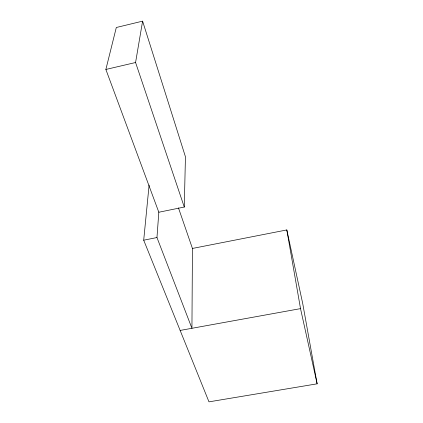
<?xml version="1.0" encoding="UTF-8"?>
<svg xmlns="http://www.w3.org/2000/svg" width="423" height="423" viewBox="0 0 423 423"><rect width="100%" height="100%" fill="white"/><g stroke="black" fill="none" stroke-linecap="round" stroke-linejoin="round"><path stroke-width="0.63" d="M178.453 207.867L192.439 248.449L191.936 328.296L156.965 237.546L158.837 212.034M184.275 207.043L185.443 156.764L142.604 21.15L116.309 27.495L105.866 69.457L158.821 212.24L184.275 207.043L135.572 62.514L142.604 21.15M192.491 248.438L286.81 229.938L302.731 303.587L317.134 383.825L208.978 401.85L143.704 240.19L149.102 185.084M105.866 69.457L135.572 62.514M143.704 240.19L156.965 237.546M180.14 330.432L300.52 308.631L317.134 383.825M286.81 229.938L300.52 308.631"/></g></svg>
